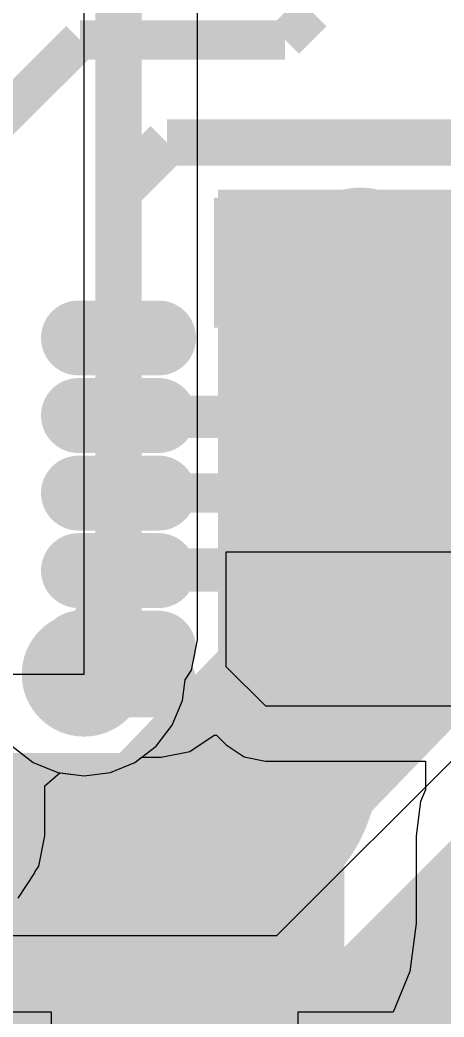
# Model space of a CAD drawing. Extents: x 56.2 to 141.8, y 48 to 96.4.
# Drawn here: x 77.41 to 80.15, y 54 to 60.43 of the extents above; entities that cross this region are included whole.
import ezdxf

# ---------------------------------------------------------------- set-up
doc = ezdxf.new("R2010")
doc.units = 0
doc.header["$MEASUREMENT"] = 0
for name, color, linetype in [('BOTTOMLAYER', 5, 'CONTINUOUS'), ('BOTTOMSOLDER', 6, 'CONTINUOUS'), ('MULTILAYER', 9, 'CONTINUOUS'), ('TOPLAYER', 1, 'CONTINUOUS'), ('TOPPASTE', 8, 'CONTINUOUS'), ('TOPSOLDER', 216, 'CONTINUOUS')]:
    doc.layers.add(name, color=color, linetype=linetype)

msp = doc.modelspace()

# ---------------------------------------------------------------- linework, layer by layer
at = {"layer": 'BOTTOMLAYER'}
for p, q in [((77.8256, 56.2102), (77.8256, 60.9854)), ((78.557392, 56.432196), (78.557392, 60.563247)), ((78.525025, 56.269471), (78.557392, 56.432196)), ((78.518586, 56.237104), (78.525025, 56.269471)), ((77.0636, 56.2102), (77.8256, 56.2102)), ((78.476447, 56.174038), (78.518586, 56.237104)), ((78.458868, 56.040515), (78.476447, 56.174038)), ((78.393371, 55.882398), (78.458868, 56.040515)), ((80.49497, 55.95383), (79.064988, 54.523848)), ((78.289183, 55.746617), (78.393371, 55.882398)), ((77.362017, 55.746617), (77.497798, 55.642429)), ((78.153402, 55.642429), (78.289183, 55.746617)), ((77.497798, 55.642429), (77.655915, 55.576932)), ((77.995285, 55.576932), (78.153402, 55.642429)), ((77.655915, 55.576932), (77.8256, 55.554593)), ((77.8256, 55.554593), (77.995285, 55.576932)), ((79.064988, 54.523848), (74.147812, 54.523848))]:
    msp.add_line(p, q, dxfattribs=at)
for points, const_width in [([(78.047596, 56.432196), (78.047596, 60.966604)], 0.299999), ([(79.2226, 58.293), (79.2226, 58.6486)], 1.000001), ([(79.2226, 57.991746), (79.2226, 58.293)], 1.000001), ([(79.2226, 55.6768), (79.2226, 57.991746)], 1.000001), ([(79.657946, 57.5564), (80.645, 57.5564)], 0.599999), ([(77.8256, 56.2102), (78.047596, 56.432196)], 0.299999), ([(78.692606, 55.146806), (79.2226, 55.6768)], 1.000001), ([(79.629, 53.1622), (81.4578, 54.991)], 2.000001), ([(74.621794, 55.146806), (78.692606, 55.146806)], 1.000001), ([(73.5838, 53.1622), (79.629, 53.1622)], 2.000001)]:
    msp.add_lwpolyline(points, dxfattribs=dict(at, const_width=const_width))
for points, const_width in [([(79.2226, 58.19075, -0.27093), (79.607131, 58.848307)], 1.000001), ([(79.2226, 58.19075, -0.27093), (79.607131, 58.848307)], 1.000001), ([(79.2226, 58.19075, -0.27093), (79.607131, 58.848307)], 1.000001), ([(79.2226, 58.19075, -0.27093), (79.607131, 58.848307)], 1.000001), ([(79.2226, 58.19075, -0.27093), (79.607131, 58.848307)], 1.000001), ([(79.2226, 58.19075, -0.27093), (79.607131, 58.848307)], 1.000001), ([(79.2226, 58.19075, -0.27093), (79.607131, 58.848307)], 1.000001), ([(79.2226, 58.19075, -0.27093), (79.607131, 58.848307)], 1.000001), ([(79.2226, 58.19075, -0.27093), (79.607131, 58.848307)], 1.000001), ([(79.2226, 58.19075, -0.27093), (79.607131, 58.848307)], 1.000001), ([(79.2226, 58.19075, -0.27093), (79.607131, 58.848307)], 1.000001), ([(79.2226, 58.19075, -0.27093), (79.607131, 58.848307)], 1.000001), ([(79.2226, 58.19075, -0.27093), (79.607131, 58.848307)], 1.000001), ([(79.2226, 58.19075, -0.27093), (79.607131, 58.848307)], 1.000001), ([(79.2226, 58.05916, -0.218812), (79.574967, 58.825785)], 1.000001), ([(79.2226, 58.05916, -0.218812), (79.574967, 58.825785)], 1.000001), ([(79.2226, 58.05916, -0.218812), (79.574967, 58.825785)], 1.000001), ([(79.2226, 58.05916, -0.218812), (79.574967, 58.825785)], 1.000001), ([(79.2226, 58.05916, -0.218812), (79.574967, 58.825785)], 1.000001), ([(79.2226, 58.05916, -0.218812), (79.574967, 58.825785)], 1.000001), ([(79.2226, 58.05916, -0.218812), (79.574967, 58.825785)], 1.000001), ([(79.2226, 58.05916, -0.218812), (79.574967, 58.825785)], 1.000001), ([(79.2226, 58.05916, -0.218812), (79.574967, 58.825785)], 1.000001), ([(79.2226, 58.05916, -0.218812), (79.574967, 58.825785)], 1.000001), ([(79.2226, 58.05916, -0.218812), (79.574967, 58.825785)], 1.000001), ([(79.2226, 58.05916, -0.218812), (79.574967, 58.825785)], 1.000001), ([(79.2226, 58.05916, -0.218812), (79.574967, 58.825785)], 1.000001), ([(79.2226, 58.05916, -0.218812), (79.574967, 58.825785)], 1.000001), ([(79.2226, 58.05916, -0.218812), (79.574967, 58.825785)], 1.000001), ([(79.2226, 58.05916, -0.218812), (79.574967, 58.825785)], 1.000001), ([(79.2226, 58.05916, -0.218812), (79.574967, 58.825785)], 1.000001), ([(79.2226, 58.05916, -0.218812), (79.574967, 58.825785)], 1.000001), ([(79.2226, 58.05916, -0.218812), (79.574967, 58.825785)], 1.000001), ([(79.2226, 58.05916, -0.218812), (79.574967, 58.825785)], 1.000001), ([(79.2226, 58.05916, -0.218812), (79.574967, 58.825785)], 1.000001), ([(79.2226, 58.05916, -0.218812), (79.574967, 58.825785)], 1.000001), ([(79.2226, 57.991746, -0.198912), (79.563778, 58.815422)], 1.000001), ([(79.2226, 57.991746, -0.198912), (79.563778, 58.815422)], 1.000001), ([(79.2226, 57.991746, -0.198912), (79.563778, 58.815422)], 1.000001), ([(79.2226, 57.991746, -0.198912), (79.563778, 58.815422)], 1.000001), ([(79.2226, 57.991746, -0.198912), (79.563778, 58.815422)], 1.000001), ([(79.2226, 57.991746, -0.198912), (79.563778, 58.815422)], 1.000001), ([(79.2226, 57.991746, -0.198912), (79.563778, 58.815422)], 1.000001), ([(79.2226, 57.991746, -0.198912), (79.563778, 58.815422)], 1.000001), ([(79.2226, 57.991746, -0.198912), (79.563778, 58.815422)], 1.000001), ([(79.2226, 57.991746, -0.198912), (79.563778, 58.815422)], 1.000001), ([(79.2226, 57.991746, -0.198912), (79.563778, 58.815422)], 1.000001), ([(79.2226, 57.991746, -0.198912), (79.563778, 58.815422)], 1.000001), ([(79.2226, 57.991746, -0.198912), (79.563778, 58.815422)], 1.000001), ([(79.2226, 57.991746, -0.198912), (79.563778, 58.815422)], 1.000001), ([(78.047596, 57.108278, -0.198912), (77.719535, 56.316265)], 0.299999), ([(78.047596, 57.108278, -0.198912), (77.719535, 56.316265)], 0.299999), ([(78.047596, 57.108278, -0.198912), (77.719535, 56.316265)], 0.299999), ([(78.047596, 57.108278, -0.198912), (77.719535, 56.316265)], 0.299999), ([(78.047596, 57.108278, -0.198912), (77.719535, 56.316265)], 0.299999), ([(78.047596, 57.108278, -0.198912), (77.719535, 56.316265)], 0.299999), ([(78.047596, 57.108278, -0.198912), (77.719535, 56.316265)], 0.299999), ([(78.047596, 57.108278, -0.198912), (77.719535, 56.316265)], 0.299999), ([(78.047596, 57.108278, -0.198912), (77.719535, 56.316265)], 0.299999), ([(78.047596, 57.108278, -0.198912), (77.719535, 56.316265)], 0.299999), ([(78.047596, 57.108278, -0.198912), (77.719535, 56.316265)], 0.299999), ([(78.047596, 57.108278, -0.198912), (77.719535, 56.316265)], 0.299999), ([(78.047596, 57.108278, -0.198912), (77.719535, 56.316265)], 0.299999), ([(78.047596, 57.108278, -0.198912), (77.719535, 56.316265)], 0.299999), ([(79.2226, 55.625007, -0.198912), (79.059222, 55.230578)], 1.000001), ([(79.2226, 55.625007, -0.198912), (79.059222, 55.230578)], 1.000001), ([(79.2226, 55.625007, -0.198912), (79.059222, 55.230578)], 1.000001), ([(79.2226, 55.625007, -0.198912), (79.059222, 55.230578)], 1.000001), ([(79.2226, 55.625007, -0.198912), (79.059222, 55.230578)], 1.000001), ([(79.2226, 55.625007, -0.198912), (79.059222, 55.230578)], 1.000001), ([(79.2226, 55.625007, -0.198912), (79.059222, 55.230578)], 1.000001), ([(79.2226, 55.625007, -0.198912), (79.059222, 55.230578)], 1.000001), ([(79.2226, 55.625007, -0.198912), (79.059222, 55.230578)], 1.000001), ([(79.2226, 55.625007, -0.198912), (79.059222, 55.230578)], 1.000001), ([(79.2226, 55.625007, -0.198912), (79.059222, 55.230578)], 1.000001), ([(79.2226, 55.625007, -0.198912), (79.059222, 55.230578)], 1.000001), ([(79.2226, 55.625007, -0.198912), (79.059222, 55.230578)], 1.000001), ([(79.2226, 55.625007, -0.198912), (79.059222, 55.230578)], 1.000001)]:
    msp.add_lwpolyline(points, format="xyb", dxfattribs=dict(at, const_width=const_width))
for points, const_width in [([(79.357131, 58.848307, 1), (79.85713, 58.848307, 1)], 0.499999), ([(79.357131, 58.848307, 1), (79.85713, 58.848307, 1)], 0.499999), ([(79.357131, 58.848307, 1), (79.85713, 58.848307, 1)], 0.499999), ([(79.357131, 58.848307, 1), (79.85713, 58.848307, 1)], 0.499999), ([(79.357131, 58.848307, 1), (79.85713, 58.848307, 1)], 0.499999), ([(79.357131, 58.848307, 1), (79.85713, 58.848307, 1)], 0.499999), ([(79.357131, 58.848307, 1), (79.85713, 58.848307, 1)], 0.499999), ([(79.357131, 58.848307, 1), (79.85713, 58.848307, 1)], 0.499999), ([(79.357131, 58.848307, 1), (79.85713, 58.848307, 1)], 0.499999), ([(79.357131, 58.848307, 1), (79.85713, 58.848307, 1)], 0.499999), ([(79.357131, 58.848307, 1), (79.85713, 58.848307, 1)], 0.499999), ([(79.357131, 58.848307, 1), (79.85713, 58.848307, 1)], 0.499999), ([(79.357131, 58.848307, 1), (79.85713, 58.848307, 1)], 0.499999), ([(79.357131, 58.848307, 1), (79.85713, 58.848307, 1)], 0.499999), ([(79.313778, 58.815422, 1), (79.813777, 58.815422, 1)], 0.499999), ([(79.313778, 58.815422, 1), (79.813777, 58.815422, 1)], 0.499999), ([(79.313778, 58.815422, 1), (79.813777, 58.815422, 1)], 0.499999), ([(79.313778, 58.815422, 1), (79.813777, 58.815422, 1)], 0.499999), ([(79.313778, 58.815422, 1), (79.813777, 58.815422, 1)], 0.499999), ([(79.313778, 58.815422, 1), (79.813777, 58.815422, 1)], 0.499999), ([(79.313778, 58.815422, 1), (79.813777, 58.815422, 1)], 0.499999), ([(79.313778, 58.815422, 1), (79.813777, 58.815422, 1)], 0.499999), ([(79.313778, 58.815422, 1), (79.813777, 58.815422, 1)], 0.499999), ([(79.313778, 58.815422, 1), (79.813777, 58.815422, 1)], 0.499999), ([(79.313778, 58.815422, 1), (79.813777, 58.815422, 1)], 0.499999), ([(79.313778, 58.815422, 1), (79.813777, 58.815422, 1)], 0.499999), ([(79.313778, 58.815422, 1), (79.813777, 58.815422, 1)], 0.499999), ([(79.313778, 58.815422, 1), (79.813777, 58.815422, 1)], 0.499999), ([(79.324967, 58.825785, 1), (79.824966, 58.825785, 1)], 0.499999), ([(79.324967, 58.825785, 1), (79.824966, 58.825785, 1)], 0.499999), ([(79.324967, 58.825785, 1), (79.824966, 58.825785, 1)], 0.499999), ([(79.324967, 58.825785, 1), (79.824966, 58.825785, 1)], 0.499999), ([(79.324967, 58.825785, 1), (79.824966, 58.825785, 1)], 0.499999), ([(79.324967, 58.825785, 1), (79.824966, 58.825785, 1)], 0.499999), ([(79.324967, 58.825785, 1), (79.824966, 58.825785, 1)], 0.499999), ([(79.324967, 58.825785, 1), (79.824966, 58.825785, 1)], 0.499999), ([(79.324967, 58.825785, 1), (79.824966, 58.825785, 1)], 0.499999), ([(79.324967, 58.825785, 1), (79.824966, 58.825785, 1)], 0.499999), ([(79.324967, 58.825785, 1), (79.824966, 58.825785, 1)], 0.499999), ([(79.324967, 58.825785, 1), (79.824966, 58.825785, 1)], 0.499999), ([(79.324967, 58.825785, 1), (79.824966, 58.825785, 1)], 0.499999), ([(79.324967, 58.825785, 1), (79.824966, 58.825785, 1)], 0.499999), ([(79.324967, 58.825785, 1), (79.824966, 58.825785, 1)], 0.499999), ([(79.324967, 58.825785, 1), (79.824966, 58.825785, 1)], 0.499999), ([(79.324967, 58.825785, 1), (79.824966, 58.825785, 1)], 0.499999), ([(79.324967, 58.825785, 1), (79.824966, 58.825785, 1)], 0.499999), ([(79.324967, 58.825785, 1), (79.824966, 58.825785, 1)], 0.499999), ([(79.324967, 58.825785, 1), (79.824966, 58.825785, 1)], 0.499999), ([(79.324967, 58.825785, 1), (79.824966, 58.825785, 1)], 0.499999), ([(79.324967, 58.825785, 1), (79.824966, 58.825785, 1)], 0.499999), ([(79.0218, 58.8518, 1), (79.3218, 58.8518, 1)], 0.299999), ([(79.5552, 58.674, 1), (79.8552, 58.674, 1)], 0.299999), ([(78.9726, 58.19075, 1), (79.4726, 58.19075, 1)], 0.499999), ([(78.9726, 58.19075, 1), (79.4726, 58.19075, 1)], 0.499999), ([(78.9726, 58.19075, 1), (79.4726, 58.19075, 1)], 0.499999), ([(78.9726, 58.19075, 1), (79.4726, 58.19075, 1)], 0.499999), ([(78.9726, 58.19075, 1), (79.4726, 58.19075, 1)], 0.499999), ([(78.9726, 58.19075, 1), (79.4726, 58.19075, 1)], 0.499999), ([(78.9726, 58.19075, 1), (79.4726, 58.19075, 1)], 0.499999), ([(78.9726, 58.19075, 1), (79.4726, 58.19075, 1)], 0.499999), ([(78.9726, 58.19075, 1), (79.4726, 58.19075, 1)], 0.499999), ([(78.9726, 58.19075, 1), (79.4726, 58.19075, 1)], 0.499999), ([(78.9726, 58.19075, 1), (79.4726, 58.19075, 1)], 0.499999), ([(78.9726, 58.19075, 1), (79.4726, 58.19075, 1)], 0.499999), ([(78.9726, 58.19075, 1), (79.4726, 58.19075, 1)], 0.499999), ([(78.9726, 58.19075, 1), (79.4726, 58.19075, 1)], 0.499999), ([(79.0726, 58.293, 1), (79.3726, 58.293, 1)], 0.299999), ([(78.9726, 58.05916, 1), (79.4726, 58.05916, 1)], 0.499999), ([(78.9726, 58.05916, 1), (79.4726, 58.05916, 1)], 0.499999), ([(78.9726, 58.05916, 1), (79.4726, 58.05916, 1)], 0.499999), ([(78.9726, 58.05916, 1), (79.4726, 58.05916, 1)], 0.499999), ([(78.9726, 58.05916, 1), (79.4726, 58.05916, 1)], 0.499999), ([(78.9726, 58.05916, 1), (79.4726, 58.05916, 1)], 0.499999), ([(78.9726, 58.05916, 1), (79.4726, 58.05916, 1)], 0.499999), ([(78.9726, 58.05916, 1), (79.4726, 58.05916, 1)], 0.499999), ([(78.9726, 58.05916, 1), (79.4726, 58.05916, 1)], 0.499999), ([(78.9726, 58.05916, 1), (79.4726, 58.05916, 1)], 0.499999), ([(78.9726, 58.05916, 1), (79.4726, 58.05916, 1)], 0.499999), ([(78.9726, 58.05916, 1), (79.4726, 58.05916, 1)], 0.499999), ([(78.9726, 58.05916, 1), (79.4726, 58.05916, 1)], 0.499999), ([(78.9726, 58.05916, 1), (79.4726, 58.05916, 1)], 0.499999), ([(78.9726, 58.05916, 1), (79.4726, 58.05916, 1)], 0.499999), ([(78.9726, 58.05916, 1), (79.4726, 58.05916, 1)], 0.499999), ([(78.9726, 58.05916, 1), (79.4726, 58.05916, 1)], 0.499999), ([(78.9726, 58.05916, 1), (79.4726, 58.05916, 1)], 0.499999), ([(78.9726, 58.05916, 1), (79.4726, 58.05916, 1)], 0.499999), ([(78.9726, 58.05916, 1), (79.4726, 58.05916, 1)], 0.499999), ([(78.9726, 58.05916, 1), (79.4726, 58.05916, 1)], 0.499999), ([(78.9726, 58.05916, 1), (79.4726, 58.05916, 1)], 0.499999), ([(78.9726, 57.991746, 1), (79.4726, 57.991746, 1)], 0.499999), ([(78.9726, 57.991746, 1), (79.4726, 57.991746, 1)], 0.499999), ([(78.9726, 57.991746, 1), (79.4726, 57.991746, 1)], 0.499999), ([(78.9726, 57.991746, 1), (79.4726, 57.991746, 1)], 0.499999), ([(78.9726, 57.991746, 1), (79.4726, 57.991746, 1)], 0.499999), ([(78.9726, 57.991746, 1), (79.4726, 57.991746, 1)], 0.499999), ([(78.9726, 57.991746, 1), (79.4726, 57.991746, 1)], 0.499999), ([(78.9726, 57.991746, 1), (79.4726, 57.991746, 1)], 0.499999), ([(78.9726, 57.991746, 1), (79.4726, 57.991746, 1)], 0.499999), ([(78.9726, 57.991746, 1), (79.4726, 57.991746, 1)], 0.499999), ([(78.9726, 57.991746, 1), (79.4726, 57.991746, 1)], 0.499999), ([(78.9726, 57.991746, 1), (79.4726, 57.991746, 1)], 0.499999), ([(78.9726, 57.991746, 1), (79.4726, 57.991746, 1)], 0.499999), ([(78.9726, 57.991746, 1), (79.4726, 57.991746, 1)], 0.499999), ([(77.972597, 57.108278, 1), (78.122595, 57.108278, 1)], 0.15), ([(77.972597, 57.108278, 1), (78.122595, 57.108278, 1)], 0.15), ([(77.972597, 57.108278, 1), (78.122595, 57.108278, 1)], 0.15), ([(77.972597, 57.108278, 1), (78.122595, 57.108278, 1)], 0.15), ([(77.972597, 57.108278, 1), (78.122595, 57.108278, 1)], 0.15), ([(77.972597, 57.108278, 1), (78.122595, 57.108278, 1)], 0.15), ([(77.972597, 57.108278, 1), (78.122595, 57.108278, 1)], 0.15), ([(77.972597, 57.108278, 1), (78.122595, 57.108278, 1)], 0.15), ([(77.972597, 57.108278, 1), (78.122595, 57.108278, 1)], 0.15), ([(77.972597, 57.108278, 1), (78.122595, 57.108278, 1)], 0.15), ([(77.972597, 57.108278, 1), (78.122595, 57.108278, 1)], 0.15), ([(77.972597, 57.108278, 1), (78.122595, 57.108278, 1)], 0.15), ([(77.972597, 57.108278, 1), (78.122595, 57.108278, 1)], 0.15), ([(77.972597, 57.108278, 1), (78.122595, 57.108278, 1)], 0.15), ([(77.6756, 56.2102, 1), (77.9756, 56.2102, 1)], 0.299999), ([(77.644536, 56.316265, 1), (77.794533, 56.316265, 1)], 0.15), ([(77.644536, 56.316265, 1), (77.794533, 56.316265, 1)], 0.15), ([(77.644536, 56.316265, 1), (77.794533, 56.316265, 1)], 0.15), ([(77.644536, 56.316265, 1), (77.794533, 56.316265, 1)], 0.15), ([(77.644536, 56.316265, 1), (77.794533, 56.316265, 1)], 0.15), ([(77.644536, 56.316265, 1), (77.794533, 56.316265, 1)], 0.15), ([(77.644536, 56.316265, 1), (77.794533, 56.316265, 1)], 0.15), ([(77.644536, 56.316265, 1), (77.794533, 56.316265, 1)], 0.15), ([(77.644536, 56.316265, 1), (77.794533, 56.316265, 1)], 0.15), ([(77.644536, 56.316265, 1), (77.794533, 56.316265, 1)], 0.15), ([(77.644536, 56.316265, 1), (77.794533, 56.316265, 1)], 0.15), ([(77.644536, 56.316265, 1), (77.794533, 56.316265, 1)], 0.15), ([(77.644536, 56.316265, 1), (77.794533, 56.316265, 1)], 0.15), ([(77.644536, 56.316265, 1), (77.794533, 56.316265, 1)], 0.15), ([(78.9726, 55.625007, 1), (79.4726, 55.625007, 1)], 0.499999), ([(78.9726, 55.625007, 1), (79.4726, 55.625007, 1)], 0.499999), ([(78.9726, 55.625007, 1), (79.4726, 55.625007, 1)], 0.499999), ([(78.9726, 55.625007, 1), (79.4726, 55.625007, 1)], 0.499999), ([(78.9726, 55.625007, 1), (79.4726, 55.625007, 1)], 0.499999), ([(78.9726, 55.625007, 1), (79.4726, 55.625007, 1)], 0.499999), ([(78.9726, 55.625007, 1), (79.4726, 55.625007, 1)], 0.499999), ([(78.9726, 55.625007, 1), (79.4726, 55.625007, 1)], 0.499999), ([(78.9726, 55.625007, 1), (79.4726, 55.625007, 1)], 0.499999), ([(78.9726, 55.625007, 1), (79.4726, 55.625007, 1)], 0.499999), ([(78.9726, 55.625007, 1), (79.4726, 55.625007, 1)], 0.499999), ([(78.9726, 55.625007, 1), (79.4726, 55.625007, 1)], 0.499999), ([(78.9726, 55.625007, 1), (79.4726, 55.625007, 1)], 0.499999), ([(78.9726, 55.625007, 1), (79.4726, 55.625007, 1)], 0.499999), ([(78.809223, 55.230578, 1), (79.309222, 55.230578, 1)], 0.499999), ([(78.809223, 55.230578, 1), (79.309222, 55.230578, 1)], 0.499999), ([(78.809223, 55.230578, 1), (79.309222, 55.230578, 1)], 0.499999), ([(78.809223, 55.230578, 1), (79.309222, 55.230578, 1)], 0.499999), ([(78.809223, 55.230578, 1), (79.309222, 55.230578, 1)], 0.499999), ([(78.809223, 55.230578, 1), (79.309222, 55.230578, 1)], 0.499999), ([(78.809223, 55.230578, 1), (79.309222, 55.230578, 1)], 0.499999), ([(78.809223, 55.230578, 1), (79.309222, 55.230578, 1)], 0.499999), ([(78.809223, 55.230578, 1), (79.309222, 55.230578, 1)], 0.499999), ([(78.809223, 55.230578, 1), (79.309222, 55.230578, 1)], 0.499999), ([(78.809223, 55.230578, 1), (79.309222, 55.230578, 1)], 0.499999), ([(78.809223, 55.230578, 1), (79.309222, 55.230578, 1)], 0.499999), ([(78.809223, 55.230578, 1), (79.309222, 55.230578, 1)], 0.499999), ([(78.809223, 55.230578, 1), (79.309222, 55.230578, 1)], 0.499999), ([(78.7678, 55.372, 1), (79.0678, 55.372, 1)], 0.299999), ([(78.2344, 55.1434, 1), (78.5344, 55.1434, 1)], 0.299999), ([(77.7264, 54.9148, 1), (78.0264, 54.9148, 1)], 0.299999)]:
    msp.add_lwpolyline(points, format="xyb", close=True, dxfattribs=dict(at, const_width=const_width))
for points in [[(78.6892, 57.9628), (80.0354, 57.9628), (78.6892, 59.3344), (80.0354, 59.3344)], [(78.6892, 56.3372), (80.8736, 56.3372), (78.6892, 59.3344), (80.8736, 59.3344)], [(80.833879, 56.522074), (79.806643, 57.515069), (78.803896, 54.422091), (77.776659, 55.415086)], [(74.2442, 54.4322), (79.1718, 54.4322), (74.2442, 55.7022), (79.1718, 55.7022)]]:
    msp.add_solid(points, dxfattribs=at)
at = {"layer": 'BOTTOMSOLDER', "const_width": 0.401599}
for points in [[(78.971, 58.8518, 1), (79.3726, 58.8518, 1)], [(79.5044, 58.674, 1), (79.906, 58.674, 1)], [(79.0218, 58.293, 1), (79.4234, 58.293, 1)], [(77.6248, 56.2102, 1), (78.0264, 56.2102, 1)], [(78.717, 55.372, 1), (79.1186, 55.372, 1)], [(78.1836, 55.1434, 1), (78.5852, 55.1434, 1)], [(77.6756, 54.9148, 1), (78.0772, 54.9148, 1)]]:
    msp.add_lwpolyline(points, format="xyb", close=True, dxfattribs=at)
at = {"layer": 'MULTILAYER', "const_width": 0.299999}
for points in [[(79.0218, 58.8518, 1), (79.3218, 58.8518, 1)], [(79.5552, 58.674, 1), (79.8552, 58.674, 1)], [(79.0726, 58.293, 1), (79.3726, 58.293, 1)], [(77.6756, 56.2102, 1), (77.9756, 56.2102, 1)], [(78.7678, 55.372, 1), (79.0678, 55.372, 1)], [(78.2344, 55.1434, 1), (78.5344, 55.1434, 1)], [(77.7264, 54.9148, 1), (78.0264, 54.9148, 1)]]:
    msp.add_lwpolyline(points, format="xyb", close=True, dxfattribs=at)
at = {"layer": 'TOPLAYER'}
for p, q in [((82.4738, 56.9976), (78.74, 56.9976)), ((78.74, 56.9976), (78.74, 56.261)), ((78.74, 56.261), (78.994, 56.007)), ((78.994, 56.007), (81.6102, 56.007)), ((78.507938, 55.711961), (78.665055, 55.816942)), ((78.665055, 55.816942), (78.6781, 55.818227)), ((78.6781, 55.818227), (78.741664, 55.754664)), ((78.741664, 55.754664), (78.857437, 55.677308)), ((78.153402, 55.642429), (78.195975, 55.675096)), ((78.195975, 55.675096), (78.322602, 55.675096)), ((78.322602, 55.675096), (78.507938, 55.711961)), ((78.857437, 55.677308), (78.994, 55.650143)), ((77.995285, 55.576932), (78.153402, 55.642429)), ((78.994, 55.650143), (80.025197, 55.650143)), ((80.025197, 55.650143), (80.025197, 55.46437)), ((77.573396, 55.491487), (77.668882, 55.575225)), ((77.668882, 55.575225), (77.8256, 55.554593)), ((77.8256, 55.554593), (77.995285, 55.576932)), ((77.573396, 55.1688), (77.573396, 55.491487)), ((80.025197, 55.46437), (79.994679, 55.390694)), ((79.994679, 55.390694), (79.965466, 55.1688)), ((77.53459, 54.97371), (77.573396, 55.1688)), ((79.965466, 55.1688), (79.965466, 54.603317)), ((77.510907, 54.938265), (77.53459, 54.97371)), ((77.400871, 54.767465), (77.509172, 54.929547)), ((77.509172, 54.929547), (77.510907, 54.938265)), ((79.965466, 54.603317), (79.924653, 54.29331)), ((79.924653, 54.29331), (79.816787, 54.032899)), ((77.616799, 54.032899), (76.556857, 54.032899)), ((77.616799, 53.045058), (77.616799, 54.032899)), ((79.816787, 54.032899), (79.202801, 54.032899)), ((79.202801, 54.032899), (79.202801, 52.5272))]:
    msp.add_line(p, q, dxfattribs=at)
for points, const_width in [([(79.2988, 60.4774), (79.2988, 61.434602)], 0.254), ([(79.121198, 60.299798), (79.2988, 60.4774)], 0.254), ([(77.047598, 59.546998), (77.800398, 60.299798)], 0.254), ([(77.800398, 60.299798), (79.121198, 60.299798)], 0.254), ([(78.047596, 59.327796), (78.359, 59.6392)], 0.299999), ([(78.359, 59.6392), (81.094202, 59.6392)], 0.299999), ([(78.047596, 58.378598), (78.047596, 59.327796)], 0.299999), ([(80.304399, 58.206399), (80.518, 58.42)], 0.399999), ([(78.305462, 58.378598), (77.78973, 58.378598)], 0.28001), ([(78.909926, 57.878726), (79.3242, 58.293)], 0.254), ([(79.2226, 58.293), (79.3242, 58.293)], 0.254), ([(79.677067, 57.579067), (80.304399, 58.206399)], 0.299999), ([(78.305462, 57.878726), (77.78973, 57.878726)], 0.28001), ([(78.047596, 57.878726), (78.909926, 57.878726)], 0.254), ([(79.4766, 57.3786), (79.677067, 57.579067)], 0.254), ([(78.305462, 57.3786), (77.78973, 57.3786)], 0.28001), ([(78.305462, 56.878728), (77.78973, 56.878728)], 0.28001), ([(78.305462, 56.378602), (77.78973, 56.378602)], 0.28001), ([(77.8256, 56.1848), (78.033499, 56.392699)], 0.254), ([(78.322602, 56.1594), (77.7726, 56.1594)], 0.249999)]:
    msp.add_lwpolyline(points, dxfattribs=dict(at, const_width=const_width))
for points, const_width in [([(79.0218, 58.8518, 1), (79.3218, 58.8518, 1)], 0.299999), ([(79.5552, 58.674, 1), (79.8552, 58.674, 1)], 0.299999), ([(79.0726, 58.293, 1), (79.3726, 58.293, 1)], 0.299999), ([(77.719728, 58.378598, 1), (77.859733, 58.378598, 1)], 0.140005), ([(78.235459, 58.378598, 1), (78.375464, 58.378598, 1)], 0.140005), ([(78.9905, 58.254235, 1), (79.1175, 58.254235, 1)], 0.127), ([(78.9905, 58.254235, 1), (79.1175, 58.254235, 1)], 0.127), ([(78.9905, 58.254235, 1), (79.1175, 58.254235, 1)], 0.127), ([(78.9905, 58.254235, 1), (79.1175, 58.254235, 1)], 0.127), ([(78.9905, 58.254235, 1), (79.1175, 58.254235, 1)], 0.127), ([(78.9905, 58.254235, 1), (79.1175, 58.254235, 1)], 0.127), ([(78.9905, 58.254235, 1), (79.1175, 58.254235, 1)], 0.127), ([(78.9905, 58.254235, 1), (79.1175, 58.254235, 1)], 0.127), ([(78.9905, 58.254235, 1), (79.1175, 58.254235, 1)], 0.127), ([(78.9905, 58.254235, 1), (79.1175, 58.254235, 1)], 0.127), ([(78.9905, 58.254235, 1), (79.1175, 58.254235, 1)], 0.127), ([(78.9905, 58.254235, 1), (79.1175, 58.254235, 1)], 0.127), ([(78.9905, 58.254235, 1), (79.1175, 58.254235, 1)], 0.127), ([(78.9905, 58.254235, 1), (79.1175, 58.254235, 1)], 0.127), ([(78.897239, 57.929539, 1), (79.024239, 57.929539, 1)], 0.127), ([(78.897239, 57.929539, 1), (79.024239, 57.929539, 1)], 0.127), ([(78.897239, 57.929539, 1), (79.024239, 57.929539, 1)], 0.127), ([(78.897239, 57.929539, 1), (79.024239, 57.929539, 1)], 0.127), ([(78.897239, 57.929539, 1), (79.024239, 57.929539, 1)], 0.127), ([(78.897239, 57.929539, 1), (79.024239, 57.929539, 1)], 0.127), ([(78.897239, 57.929539, 1), (79.024239, 57.929539, 1)], 0.127), ([(78.897239, 57.929539, 1), (79.024239, 57.929539, 1)], 0.127), ([(78.897239, 57.929539, 1), (79.024239, 57.929539, 1)], 0.127), ([(78.897239, 57.929539, 1), (79.024239, 57.929539, 1)], 0.127), ([(78.897239, 57.929539, 1), (79.024239, 57.929539, 1)], 0.127), ([(78.897239, 57.929539, 1), (79.024239, 57.929539, 1)], 0.127), ([(78.897239, 57.929539, 1), (79.024239, 57.929539, 1)], 0.127), ([(78.897239, 57.929539, 1), (79.024239, 57.929539, 1)], 0.127), ([(77.719728, 57.878726, 1), (77.859733, 57.878726, 1)], 0.140005), ([(78.235459, 57.878726, 1), (78.375464, 57.878726, 1)], 0.140005), ([(77.719728, 57.3786, 1), (77.859733, 57.3786, 1)], 0.140005), ([(78.235459, 57.3786, 1), (78.375464, 57.3786, 1)], 0.140005), ([(77.719728, 56.878728, 1), (77.859733, 56.878728, 1)], 0.140005), ([(78.235459, 56.878728, 1), (78.375464, 56.878728, 1)], 0.140005), ([(77.6756, 56.2102, 1), (77.9756, 56.2102, 1)], 0.299999), ([(77.719728, 56.378602, 1), (77.859733, 56.378602, 1)], 0.140005), ([(78.235459, 56.378602, 1), (78.375464, 56.378602, 1)], 0.140005), ([(77.710101, 56.1594, 1), (77.8351, 56.1594, 1)], 0.124998), ([(78.260103, 56.1594, 1), (78.385101, 56.1594, 1)], 0.124998), ([(78.7678, 55.372, 1), (79.0678, 55.372, 1)], 0.299999), ([(78.2344, 55.1434, 1), (78.5344, 55.1434, 1)], 0.299999), ([(77.7264, 54.9148, 1), (78.0264, 54.9148, 1)], 0.299999)]:
    msp.add_lwpolyline(points, format="xyb", close=True, dxfattribs=dict(at, const_width=const_width))
for points, const_width in [([(79.054, 58.254235, -0.25838), (78.960739, 57.929539)], 0.254), ([(79.054, 58.254235, -0.25838), (78.960739, 57.929539)], 0.254), ([(79.054, 58.254235, -0.25838), (78.960739, 57.929539)], 0.254), ([(79.054, 58.254235, -0.25838), (78.960739, 57.929539)], 0.254), ([(79.054, 58.254235, -0.25838), (78.960739, 57.929539)], 0.254), ([(79.054, 58.254235, -0.25838), (78.960739, 57.929539)], 0.254), ([(79.054, 58.254235, -0.25838), (78.960739, 57.929539)], 0.254), ([(79.054, 58.254235, -0.25838), (78.960739, 57.929539)], 0.254), ([(79.054, 58.254235, -0.25838), (78.960739, 57.929539)], 0.254), ([(79.054, 58.254235, -0.25838), (78.960739, 57.929539)], 0.254), ([(79.054, 58.254235, -0.25838), (78.960739, 57.929539)], 0.254), ([(79.054, 58.254235, -0.25838), (78.960739, 57.929539)], 0.254), ([(79.054, 58.254235, -0.25838), (78.960739, 57.929539)], 0.254), ([(79.054, 58.254235, -0.25838), (78.960739, 57.929539)], 0.254), ([(80.8228, 54.652845, -0.198912), (80.166736, 53.068964)], 1.000001), ([(80.8228, 54.652845, -0.198912), (80.166736, 53.068964)], 1.000001), ([(80.8228, 54.652845, -0.198912), (80.166736, 53.068964)], 1.000001), ([(80.8228, 54.652845, -0.198912), (80.166736, 53.068964)], 1.000001), ([(80.8228, 54.652845, -0.198912), (80.166736, 53.068964)], 1.000001), ([(80.8228, 54.652845, -0.198912), (80.166736, 53.068964)], 1.000001), ([(80.8228, 54.652845, -0.198912), (80.166736, 53.068964)], 1.000001), ([(80.8228, 54.652845, -0.198912), (80.166736, 53.068964)], 1.000001), ([(80.8228, 54.652845, -0.198912), (80.166736, 53.068964)], 1.000001), ([(80.8228, 54.652845, -0.198912), (80.166736, 53.068964)], 1.000001), ([(80.8228, 54.652845, -0.198912), (80.166736, 53.068964)], 1.000001), ([(80.8228, 54.652845, -0.198912), (80.166736, 53.068964)], 1.000001), ([(80.8228, 54.652845, -0.198912), (80.166736, 53.068964)], 1.000001), ([(80.8228, 54.652845, -0.198912), (80.166736, 53.068964)], 1.000001)]:
    msp.add_lwpolyline(points, format="xyb", dxfattribs=dict(at, const_width=const_width))
for points in [[(78.6638, 58.445504), (79.930757, 58.445504), (78.6638, 59.283597), (79.930757, 59.283597)], [(78.8162, 57.7342), (79.2226, 57.7342), (78.8162, 59.2836), (79.2226, 59.2836)], [(79.93076, 58.445504), (79.527403, 59.2074), (79.068318, 57.988916), (78.664961, 58.750812)], [(77.7494, 57.7342), (79.2226, 57.7342), (77.7494, 57.9882), (79.2226, 57.9882)], [(77.7748, 57.2516), (79.4766, 57.2516), (77.7748, 57.5056), (79.4766, 57.5056)], [(82.0674, 57.023), (77.7494, 57.023), (82.0674, 56.7436), (77.7494, 56.7436)], [(77.4954, 54.0258), (79.502, 54.0258), (77.4954, 55.6006), (79.502, 55.6006)], [(76.4032, 54.0258), (78.3336, 54.0258), (76.4032, 54.7624), (78.3336, 54.7624)]]:
    msp.add_solid(points, dxfattribs=at)
at = {"layer": 'TOPPASTE'}
for points, const_width in [([(78.305462, 58.378598), (77.78973, 58.378598)], 0.28001), ([(78.305462, 57.878726), (77.78973, 57.878726)], 0.28001), ([(78.305462, 57.3786), (77.78973, 57.3786)], 0.28001), ([(78.305462, 56.878728), (77.78973, 56.878728)], 0.28001), ([(78.305462, 56.378602), (77.78973, 56.378602)], 0.28001), ([(78.322602, 56.1594), (77.7726, 56.1594)], 0.249999)]:
    msp.add_lwpolyline(points, dxfattribs=dict(at, const_width=const_width))
for points, const_width in [([(77.719728, 58.378598, 1), (77.859733, 58.378598, 1)], 0.140005), ([(78.235459, 58.378598, 1), (78.375464, 58.378598, 1)], 0.140005), ([(77.719728, 57.878726, 1), (77.859733, 57.878726, 1)], 0.140005), ([(78.235459, 57.878726, 1), (78.375464, 57.878726, 1)], 0.140005), ([(77.719728, 57.3786, 1), (77.859733, 57.3786, 1)], 0.140005), ([(78.235459, 57.3786, 1), (78.375464, 57.3786, 1)], 0.140005), ([(77.719728, 56.878728, 1), (77.859733, 56.878728, 1)], 0.140005), ([(78.235459, 56.878728, 1), (78.375464, 56.878728, 1)], 0.140005), ([(77.719728, 56.378602, 1), (77.859733, 56.378602, 1)], 0.140005), ([(78.235459, 56.378602, 1), (78.375464, 56.378602, 1)], 0.140005), ([(77.710101, 56.1594, 1), (77.8351, 56.1594, 1)], 0.124998), ([(78.260103, 56.1594, 1), (78.385101, 56.1594, 1)], 0.124998)]:
    msp.add_lwpolyline(points, format="xyb", close=True, dxfattribs=dict(at, const_width=const_width))
at = {"layer": 'TOPSOLDER'}
for points, const_width in [([(78.971, 58.8518, 1), (79.3726, 58.8518, 1)], 0.401599), ([(79.5044, 58.674, 1), (79.906, 58.674, 1)], 0.401599), ([(79.0218, 58.293, 1), (79.4234, 58.293, 1)], 0.401599), ([(77.668928, 58.378598, 1), (77.910533, 58.378598, 1)], 0.241605), ([(78.184659, 58.378598, 1), (78.426264, 58.378598, 1)], 0.241605), ([(77.668928, 57.878726, 1), (77.910533, 57.878726, 1)], 0.241605), ([(78.184659, 57.878726, 1), (78.426264, 57.878726, 1)], 0.241605), ([(77.668928, 57.3786, 1), (77.910533, 57.3786, 1)], 0.241605), ([(78.184659, 57.3786, 1), (78.426264, 57.3786, 1)], 0.241605), ([(77.668928, 56.878728, 1), (77.910533, 56.878728, 1)], 0.241605), ([(78.184659, 56.878728, 1), (78.426264, 56.878728, 1)], 0.241605), ([(77.6248, 56.2102, 1), (78.0264, 56.2102, 1)], 0.401599), ([(77.668928, 56.378602, 1), (77.910533, 56.378602, 1)], 0.241605), ([(78.184659, 56.378602, 1), (78.426264, 56.378602, 1)], 0.241605), ([(77.659301, 56.1594, 1), (77.8859, 56.1594, 1)], 0.226598), ([(78.209303, 56.1594, 1), (78.435901, 56.1594, 1)], 0.226598), ([(78.717, 55.372, 1), (79.1186, 55.372, 1)], 0.401599), ([(78.1836, 55.1434, 1), (78.5852, 55.1434, 1)], 0.401599), ([(77.6756, 54.9148, 1), (78.0772, 54.9148, 1)], 0.401599)]:
    msp.add_lwpolyline(points, format="xyb", close=True, dxfattribs=dict(at, const_width=const_width))
for points, const_width in [([(78.305462, 58.378598), (77.78973, 58.378598)], 0.48321), ([(78.305462, 57.878726), (77.78973, 57.878726)], 0.48321), ([(78.305462, 57.3786), (77.78973, 57.3786)], 0.48321), ([(78.305462, 56.878728), (77.78973, 56.878728)], 0.48321), ([(78.305462, 56.378602), (77.78973, 56.378602)], 0.48321), ([(78.322602, 56.1594), (77.7726, 56.1594)], 0.453199)]:
    msp.add_lwpolyline(points, dxfattribs=dict(at, const_width=const_width))

doc.saveas('drawing.dxf')
